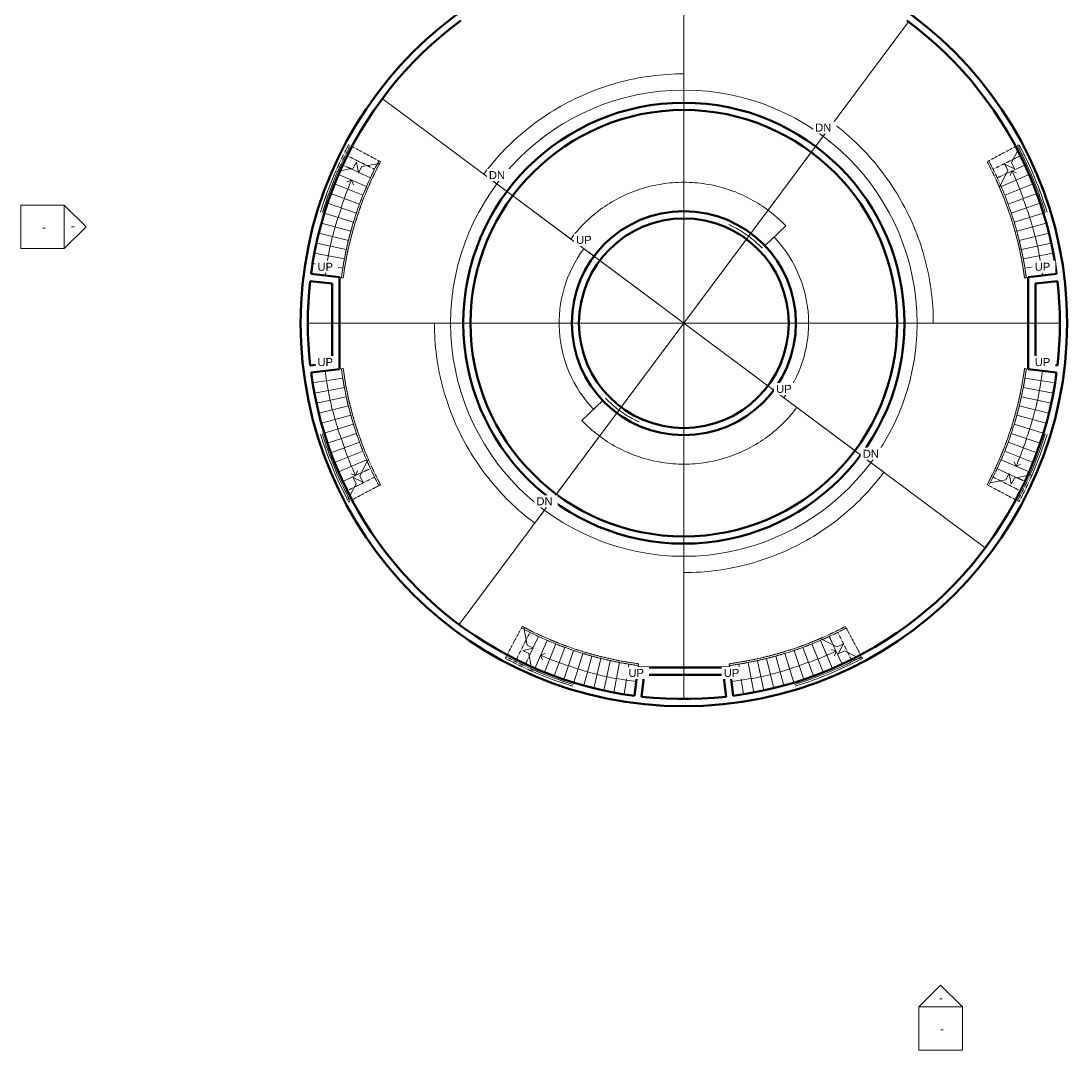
# Model space of a CAD drawing. Header units: inches. Extents: x -1067 to 992, y -835 to 901.
# Drawn here: x -1067 to 91, y -835 to 304 of the extents above; entities that cross this region are included whole.
import ezdxf

# ---------------------------------------------------------------- set-up
doc = ezdxf.new("R2010")
doc.units = ezdxf.units.IN
doc.header["$MEASUREMENT"] = 0
doc.linetypes.add('Overhead 1_16_', pattern=[0.101562, 0.0625, -0.039062])
for name, color, linetype, lineweight in [('A-ANNO-SYMB', 6, 'Continuous', 9), ('A-ANNO-TEXT', 2, 'Continuous', 9), ('A-DETL', 5, 'Continuous', 9), ('A-FLOR-HRAL', 1, 'Continuous', 9), ('A-FLOR-STRS', 2, 'Continuous', 9), ('A-SECT-MBND', 5, 'Overhead 1_16_', 9), ('A-WALL', 2, 'Continuous', 13)]:
    doc.layers.add(name, color=color, linetype=linetype, lineweight=lineweight)

# ---------------------------------------------------------------- blocks, each defined once
blk = doc.blocks.new('Railing - Railing-176535-Arena M Ring')
at = {"layer": 'A-FLOR-HRAL'}
for p, q in [((-670, 146.9), (-672.5, 146.4)), ((-670, 146.9), (-672.5, 146.4)), ((-712.3, 20.3), (-710.3, 20)), ((-710.3, 20), (-712.3, 20.3))]:
    blk.add_line(p, q, dxfattribs=at)
for points in [[(-672.5, 146.4), (-682.7, 126.8), (-699.7, 85.7), (-709.4, 42.2), (-712.3, 20.3)], [(-712.3, 20.3), (-709.4, 42.2), (-699.7, 85.7), (-682.7, 126.8), (-672.5, 146.4)], [(-710.3, 20), (-707.4, 42.1), (-697.6, 85.8), (-680.3, 127.2), (-670, 146.9)], [(-710.3, 20), (-707.4, 42.1), (-697.6, 85.8), (-680.3, 127.2), (-670, 146.9)]]:
    blk.add_open_spline(points, degree=3, dxfattribs=at)
at = {"layer": 'A-SECT-MBND'}
blk.add_line((-670.8, 149.6), (-669, 148.7), dxfattribs=at)
for radius, end in [(382.2, 152.4955), (380.2, 152.2578)]:
    blk.add_arc((-333.4, -30.1), radius, 151.9565, end, dxfattribs=at)
blk = doc.blocks.new('Railing - Railing-176539-Arena M Ring')
at = {"layer": 'A-FLOR-HRAL'}
blk.add_line((-716.3, 138.1), (-718.7, 137.7), dxfattribs=at)
blk.add_line((-716.3, 138.1), (-718.7, 137.7), dxfattribs=at)
for points in [[(-735.3, 92.9), (-730.6, 108.2), (-725.1, 123.1), (-718.7, 137.7)], [(-718.7, 137.7), (-725.1, 123.1), (-730.6, 108.2), (-735.2, 92.9)], [(-733.3, 92.4), (-728.6, 107.9), (-722.9, 123.2), (-716.3, 138.1)], [(-733.3, 92.3), (-728.6, 107.9), (-722.9, 123.2), (-716.3, 138.1)]]:
    blk.add_open_spline(points, degree=3, dxfattribs=at)
at = {"layer": 'A-SECT-MBND'}
blk.add_line((-704.3, 167.5), (-702.6, 166.5), dxfattribs=at)
for radius, end in [(420.2, 156.4692), (418.2, 156.2826)]:
    blk.add_arc((-333.4, -30.1), radius, 151.9565, end, dxfattribs=at)
blk = doc.blocks.new('Railing - Railing-176648-Arena M Ring')
at = {"layer": 'A-FLOR-HRAL'}
blk.add_line((-705.3, -225.9), (-704.1, -223.7), dxfattribs=at)
blk.add_line((-705.3, -225.9), (-704.1, -223.7), dxfattribs=at)
for points, knots in [([(-735.3, -153.1), (-732.4, -162.5), (-723.8, -187.3), (-712.9, -211.3), (-705.3, -225.9)], [6.713064, 6.713064, 6.713064, 6.713064, 9.567509, 14.351264, 14.351264, 14.351264, 14.351264]), ([(-735.2, -153.1), (-732.4, -162.5), (-723.8, -187.4), (-712.9, -211.3), (-705.3, -225.9)], [6.715021, 6.715021, 6.715021, 6.715021, 9.567509, 14.351264, 14.351264, 14.351264, 14.351264]), ([(-704.1, -223.7), (-711.7, -209.3), (-722.2, -185.9), (-730.6, -161.6), (-733.3, -152.5)], [-14.16363, -14.16363, -14.16363, -14.16363, -9.44242, -6.691471, -6.691471, -6.691471, -6.691471]), ([(-733.3, -152.5), (-730.6, -161.6), (-722.2, -185.9), (-711.7, -209.3), (-704.1, -223.7)], [6.689521, 6.689521, 6.689521, 6.689521, 9.44242, 14.16363, 14.16363, 14.16363, 14.16363])]:
    blk.add_open_spline(points, degree=3, knots=knots, dxfattribs=at)
at = {"layer": 'A-SECT-MBND'}
blk.add_line((-702.6, -226.7), (-704.3, -227.7), dxfattribs=at)
for radius, start in [(420.2, 207.7709), (418.2, 207.5769)]:
    blk.add_arc((-333.4, -30.1), radius, start, 208.0435, dxfattribs=at)
blk = doc.blocks.new('Railing - Railing-176652-Arena M Ring')
at = {"layer": 'A-FLOR-HRAL'}
for p, q in [((-710.3, -80.2), (-712.3, -80.5)), ((-712.3, -80.5), (-710.3, -80.2)), ((-683.6, -183.3), (-682.4, -181)), ((-683.6, -183.3), (-682.4, -181))]:
    blk.add_line(p, q, dxfattribs=at)
for points in [[(-712.3, -80.5), (-710, -98.2), (-702.8, -133.2), (-690.8, -167), (-683.6, -183.3)], [(-712.3, -80.5), (-710, -98.2), (-702.8, -133.2), (-690.8, -167), (-683.6, -183.3)], [(-682.4, -181), (-689.4, -165), (-701, -131.9), (-708, -97.5), (-710.3, -80.2)], [(-710.3, -80.2), (-708, -97.5), (-701, -131.9), (-689.4, -165), (-682.4, -181)]]:
    blk.add_open_spline(points, degree=3, dxfattribs=at)
at = {"layer": 'A-SECT-MBND'}
blk.add_line((-669, -208.9), (-670.8, -209.8), dxfattribs=at)
for radius, start in [(382.2, 203.6353), (380.2, 203.3873)]:
    blk.add_arc((-333.4, -30.1), radius, start, 208.0435, dxfattribs=at)
blk = doc.blocks.new('Railing - Railing-177097-Arena M Ring')
at = {"layer": 'A-FLOR-HRAL'}
blk.add_line((38.4, 165.7), (37.3, 163.5), dxfattribs=at)
blk.add_line((38.4, 165.7), (37.3, 163.5), dxfattribs=at)
for points, knots in [([(37.3, 163.5), (44.8, 149.2), (55.4, 125.7), (63.7, 101.4), (66.5, 92.4)], [-14.16363, -14.16363, -14.16363, -14.16363, -9.44242, -6.691471, -6.691471, -6.691471, -6.691471]), ([(66.5, 92.3), (63.7, 101.4), (55.4, 125.7), (44.8, 149.2), (37.3, 163.5)], [6.689521, 6.689521, 6.689521, 6.689521, 9.44242, 14.16363, 14.16363, 14.16363, 14.16363]), ([(68.4, 92.9), (65.5, 102.3), (57, 127.2), (46.1, 151.2), (38.4, 165.7)], [6.715021, 6.715021, 6.715021, 6.715021, 9.567509, 14.351264, 14.351264, 14.351264, 14.351264]), ([(68.4, 92.9), (65.5, 102.3), (57, 127.2), (46.1, 151.2), (38.4, 165.7)], [6.713064, 6.713064, 6.713064, 6.713064, 9.567509, 14.351264, 14.351264, 14.351264, 14.351264])]:
    blk.add_open_spline(points, degree=3, knots=knots, dxfattribs=at)
at = {"layer": 'A-SECT-MBND'}
blk.add_line((35.7, 166.5), (37.5, 167.5), dxfattribs=at)
for radius, start in [(418.2, 27.5769), (420.2, 27.7709)]:
    blk.add_arc((-333.4, -30.1), radius, start, 28.0435, dxfattribs=at)
blk = doc.blocks.new('Railing - Railing-177101-Arena M Ring')
at = {"layer": 'A-FLOR-HRAL'}
for p, q in [((16.8, 123.2), (15.6, 120.8)), ((16.8, 123.2), (15.6, 120.8)), ((43.5, 20), (45.5, 20.3)), ((45.5, 20.3), (43.5, 20))]:
    blk.add_line(p, q, dxfattribs=at)
for points in [[(15.6, 120.8), (22.5, 104.8), (34.2, 71.7), (41.2, 37.4), (43.5, 20)], [(43.5, 20), (41.2, 37.4), (34.2, 71.7), (22.5, 104.8), (15.6, 120.8)], [(45.5, 20.3), (43.1, 38), (35.9, 73.1), (23.9, 106.8), (16.8, 123.2)], [(45.5, 20.3), (43.1, 38), (35.9, 73.1), (23.9, 106.8), (16.8, 123.2)]]:
    blk.add_open_spline(points, degree=3, dxfattribs=at)
at = {"layer": 'A-SECT-MBND'}
blk.add_line((2.2, 148.7), (3.9, 149.6), dxfattribs=at)
for radius, start in [(380.2, 23.3873), (382.2, 23.6353)]:
    blk.add_arc((-333.4, -30.1), radius, start, 28.0435, dxfattribs=at)
blk = doc.blocks.new('Railing - Railing-177201-Arena M Ring')
at = {"layer": 'A-FLOR-HRAL'}
for p, q in [((45.5, -80.5), (43.5, -80.2)), ((43.5, -80.2), (45.5, -80.5)), ((3.1, -207.1), (5.6, -206.6)), ((3.1, -207.1), (5.6, -206.6))]:
    blk.add_line(p, q, dxfattribs=at)
for points in [[(43.5, -80.2), (40.6, -102.3), (30.8, -146), (13.5, -187.4), (3.1, -207.1)], [(43.5, -80.2), (40.6, -102.3), (30.8, -146), (13.5, -187.4), (3.1, -207.1)], [(5.6, -206.6), (15.8, -187), (32.9, -145.9), (42.6, -102.4), (45.5, -80.5)], [(45.5, -80.5), (42.6, -102.4), (32.9, -145.9), (15.8, -187), (5.6, -206.6)]]:
    blk.add_open_spline(points, degree=3, dxfattribs=at)
at = {"layer": 'A-SECT-MBND'}
blk.add_line((3.9, -209.8), (2.2, -208.9), dxfattribs=at)
for radius, end in [(380.2, 332.2578), (382.2, 332.4955)]:
    blk.add_arc((-333.4, -30.1), radius, 331.9565, end, dxfattribs=at)
blk = doc.blocks.new('Railing - Railing-177205-Arena M Ring')
at = {"layer": 'A-FLOR-HRAL'}
blk.add_line((49.5, -198.3), (51.9, -197.9), dxfattribs=at)
blk.add_line((49.5, -198.3), (51.9, -197.9), dxfattribs=at)
for points in [[(66.5, -152.5), (61.7, -168.1), (56, -183.4), (49.5, -198.3)], [(66.5, -152.5), (61.7, -168.1), (56, -183.4), (49.5, -198.3)], [(51.9, -197.9), (58.2, -183.3), (63.7, -168.3), (68.4, -153.1)], [(68.4, -153.1), (63.8, -168.3), (58.2, -183.3), (51.9, -197.9)]]:
    blk.add_open_spline(points, degree=3, dxfattribs=at)
at = {"layer": 'A-SECT-MBND'}
blk.add_line((37.5, -227.7), (35.7, -226.7), dxfattribs=at)
for radius, end in [(418.2, 336.2826), (420.2, 336.4692)]:
    blk.add_arc((-333.4, -30.1), radius, 331.9565, end, dxfattribs=at)
blk = doc.blocks.new('Railing - Railing-177312-Arena M Ring')
at = {"layer": 'A-FLOR-HRAL'}
for p, q in [((-510.4, -366.6), (-509.9, -369.1)), ((-510.4, -366.6), (-509.9, -369.1)), ((-383.8, -409), (-383.5, -407)), ((-383.5, -407), (-383.8, -409))]:
    blk.add_line(p, q, dxfattribs=at)
for points in [[(-383.5, -407), (-405.6, -404.1), (-449.4, -394.3), (-490.7, -377), (-510.4, -366.6)], [(-383.5, -407), (-405.6, -404.1), (-449.4, -394.3), (-490.7, -377), (-510.4, -366.6)], [(-509.9, -369.1), (-490.3, -379.3), (-449.2, -396.4), (-405.7, -406.1), (-383.8, -409)], [(-383.8, -409), (-405.7, -406.1), (-449.2, -396.4), (-490.3, -379.3), (-509.9, -369.1)]]:
    blk.add_open_spline(points, degree=3, dxfattribs=at)
at = {"layer": 'A-SECT-MBND'}
blk.add_line((-513.1, -367.4), (-512.2, -365.7), dxfattribs=at)
for radius, end in [(382.2, 242.4955), (380.2, 242.2578)]:
    blk.add_arc((-333.4, -30.1), radius, 241.9565, end, dxfattribs=at)
blk = doc.blocks.new('Railing - Railing-177316-Arena M Ring')
at = {"layer": 'A-FLOR-HRAL'}
blk.add_line((-501.6, -413), (-501.2, -415.4), dxfattribs=at)
blk.add_line((-501.6, -413), (-501.2, -415.4), dxfattribs=at)
for points in [[(-455.9, -430), (-471.4, -425.2), (-486.7, -419.5), (-501.6, -413)], [(-455.8, -430), (-471.4, -425.2), (-486.7, -419.6), (-501.6, -413)], [(-501.2, -415.4), (-486.6, -421.7), (-471.7, -427.3), (-456.5, -431.9)], [(-456.4, -431.9), (-471.7, -427.3), (-486.6, -421.7), (-501.2, -415.4)]]:
    blk.add_open_spline(points, degree=3, dxfattribs=at)
at = {"layer": 'A-SECT-MBND'}
blk.add_line((-531, -401), (-530.1, -399.2), dxfattribs=at)
for radius, end in [(420.2, 246.4692), (418.2, 246.2826)]:
    blk.add_arc((-333.4, -30.1), radius, 241.9565, end, dxfattribs=at)
blk = doc.blocks.new('Railing - Railing-177423-Arena M Ring')
at = {"layer": 'A-FLOR-HRAL'}
blk.add_line((-137.6, -401.9), (-139.8, -400.8), dxfattribs=at)
blk.add_line((-137.6, -401.9), (-139.8, -400.8), dxfattribs=at)
for points, knots in [([(-139.8, -400.8), (-154.2, -408.3), (-177.6, -418.9), (-201.9, -427.2), (-211, -430)], [-14.16363, -14.16363, -14.16363, -14.16363, -9.44242, -6.691471, -6.691471, -6.691471, -6.691471]), ([(-211, -430), (-201.9, -427.2), (-177.6, -418.9), (-154.2, -408.3), (-139.8, -400.8)], [6.689521, 6.689521, 6.689521, 6.689521, 9.44242, 14.16363, 14.16363, 14.16363, 14.16363]), ([(-210.4, -431.9), (-201, -429), (-176.2, -420.5), (-152.2, -409.6), (-137.6, -401.9)], [6.715021, 6.715021, 6.715021, 6.715021, 9.567509, 14.351264, 14.351264, 14.351264, 14.351264]), ([(-210.4, -431.9), (-201, -429), (-176.2, -420.5), (-152.2, -409.6), (-137.6, -401.9)], [6.713064, 6.713064, 6.713064, 6.713064, 9.567509, 14.351264, 14.351264, 14.351264, 14.351264])]:
    blk.add_open_spline(points, degree=3, knots=knots, dxfattribs=at)
at = {"layer": 'A-SECT-MBND'}
blk.add_line((-136.8, -399.2), (-135.8, -401), dxfattribs=at)
for radius, start in [(418.2, 297.5769), (420.2, 297.7709)]:
    blk.add_arc((-333.4, -30.1), radius, start, 298.0435, dxfattribs=at)
blk = doc.blocks.new('Railing - Railing-177427-Arena M Ring')
at = {"layer": 'A-FLOR-HRAL'}
for p, q in [((-180.2, -380.3), (-182.5, -379.1)), ((-180.2, -380.3), (-182.5, -379.1)), ((-283.3, -407), (-283, -409)), ((-283, -409), (-283.3, -407))]:
    blk.add_line(p, q, dxfattribs=at)
for points in [[(-182.5, -379.1), (-198.5, -386), (-231.6, -397.7), (-266, -404.7), (-283.3, -407)], [(-283.3, -407), (-266, -404.7), (-231.6, -397.7), (-198.5, -386), (-182.5, -379.1)], [(-283, -409), (-265.4, -406.6), (-230.3, -399.4), (-196.5, -387.4), (-180.2, -380.3)], [(-283, -409), (-265.4, -406.6), (-230.3, -399.4), (-196.5, -387.4), (-180.2, -380.3)]]:
    blk.add_open_spline(points, degree=3, dxfattribs=at)
at = {"layer": 'A-SECT-MBND'}
blk.add_line((-154.7, -365.7), (-153.7, -367.4), dxfattribs=at)
for radius, start in [(380.2, 293.3873), (382.2, 293.6353)]:
    blk.add_arc((-333.4, -30.1), radius, start, 298.0435, dxfattribs=at)
blk = doc.blocks.new('Elevation - Detail Number-151647-Arena M Ring')
at = {"layer": 'A-ANNO-SYMB'}
for p, q in [((-0.25, -0.25), (-0.25, 0.25)), ((-0.25, 0.25), (0.25, 0.25)), ((0.25, 0.25), (0.25, -0.25)), ((0.25, -0.25), (-0.25, -0.25))]:
    blk.add_line(p, q, dxfattribs=at)
blk = doc.blocks.new('Elevation - Detail Number-V1-Arena M Ring')
at = {"layer": 'A-ANNO-SYMB'}
for p, q in [((0, 0.25), (-0.25, 0)), ((0.25, 0), (0, 0.25)), ((-0.25, 0), (0.25, 0))]:
    blk.add_line(p, q, dxfattribs=at)
blk = doc.blocks.new('Elevation - Detail Number-151370-Arena M Ring')
at = {"layer": 'A-ANNO-SYMB'}
for p, q in [((0, 0.25), (-0.25, 0)), ((0.25, 0), (0, 0.25)), ((-0.25, 0), (0.25, 0))]:
    blk.add_line(p, q, dxfattribs=at)

msp = doc.modelspace()

# ---------------------------------------------------------------- linework, layer by layer
at = {"layer": 'A-ANNO-TEXT'}
for p, q in [((-706.1, 126.3), (-701, 128.4)), ((-698.9, 123.2), (-701, 128.4)), ((27.7, 133.2), (29.6, 138.4)), ((34.8, 136.5), (29.6, 138.4)), ((32.1, -183.4), (34.1, -188.5)), ((-701.6, -196.7), (-696.5, -198.6)), ((-694.6, -193.4), (-696.5, -198.6)), ((39.2, -186.5), (34.1, -188.5)), ((-170.1, -391.2), (-164.9, -393.1)), ((-166.8, -398.3), (-164.9, -393.1)), ((-486.7, -395.6), (-491.9, -397.6)), ((-489.8, -402.7), (-491.9, -397.6))]:
    msp.add_line(p, q, dxfattribs=at)
for points in [[(-709.1, 107.9), (-706.6, 114.8), (-703.9, 121.6), (-701, 128.4)], [(38.3, 118.2), (35.6, 125), (32.7, 131.7), (29.6, 138.4)], [(42.3, 107.9), (41, 111.4), (39.6, 114.8), (38.2, 118.1)], [(-712.8, 97.5), (-711.6, 101), (-710.3, 104.5), (-709, 107.9)], [(55.1, 65.9), (54.3, 69.4), (53.4, 73), (52.4, 76.5)], [(-728.6, 33.5), (-726.8, 44.4), (-724.9, 55.3), (-722.2, 65.9)], [(61.7, 33.5), (60, 44.4), (58.1, 55.3), (55.4, 66)], [(-730.2, 22.7), (-729.7, 26.3), (-729.2, 29.9), (-728.6, 33.5)], [(63.3, 22.7), (62.8, 26.3), (62.3, 29.9), (61.7, 33.5)], [(-730.2, -82.8), (-729.7, -86.5), (-729.2, -90.1), (-728.6, -93.7)], [(63.3, -82.8), (62.8, -86.5), (62.3, -90.1), (61.7, -93.7)], [(-728.6, -93.7), (-726.8, -104.6), (-724.9, -115.5), (-722.3, -126.1)], [(61.7, -93.7), (60, -104.6), (58.1, -115.5), (55.4, -126.1)], [(-722, -126), (-721.1, -129.6), (-720.2, -133.2), (-719.2, -136.7)], [(45.9, -157.7), (44.8, -161.2), (43.5, -164.6), (42.1, -168)], [(-709.1, -168.1), (-707.9, -171.5), (-706.5, -174.9), (-705.1, -178.3)], [(42.3, -168.1), (39.7, -175), (37, -181.8), (34.1, -188.5)], [(-705.2, -178.4), (-702.5, -185.2), (-699.6, -191.9), (-696.5, -198.6)], [(-185.1, -401.8), (-178.3, -399.1), (-171.6, -396.2), (-164.9, -393.1)], [(-471.4, -405.8), (-478.3, -403.3), (-485.1, -400.5), (-491.9, -397.6)], [(-195.4, -405.8), (-192, -404.5), (-188.6, -403.1), (-185.2, -401.7)], [(-461.1, -409.4), (-464.5, -408.3), (-468, -407), (-471.4, -405.7)], [(-237.5, -418.7), (-233.9, -417.8), (-230.3, -416.9), (-226.8, -415.9)], [(-397, -425.2), (-407.9, -423.5), (-418.8, -421.6), (-429.4, -418.9)], [(-386.2, -426.8), (-389.8, -426.4), (-393.4, -425.8), (-397, -425.2)], [(-280.7, -426.8), (-277, -426.4), (-273.4, -425.8), (-269.8, -425.2)], [(-269.8, -425.2), (-258.9, -423.5), (-248, -421.6), (-237.4, -419)]]:
    msp.add_open_spline(points, degree=3, dxfattribs=at)
for points, knots in [([(52.4, 76.5), (51.9, 78.3), (48.9, 88.9), (45.1, 99.2), (41.7, 107.7)], [5.397417, 5.397417, 5.397417, 5.397417, 5.936968, 8.634855, 8.634855, 8.634855, 8.634855]), ([(-722, 65.9), (-721.1, 69.4), (-718.4, 80.1), (-714.8, 90.5), (-712.3, 97.4)], [4.318587, 4.318587, 4.318587, 4.318587, 5.397886, 7.556515, 7.556515, 7.556515, 7.556515]), ([(55.1, -126), (54.3, -129.6), (51.6, -140.3), (48, -150.7), (45.5, -157.5)], [4.318587, 4.318587, 4.318587, 4.318587, 5.397886, 7.556515, 7.556515, 7.556515, 7.556515]), ([(-719.2, -136.7), (-718.7, -138.4), (-715.8, -149), (-711.9, -159.3), (-708.6, -167.9)], [5.397417, 5.397417, 5.397417, 5.397417, 5.936968, 8.634855, 8.634855, 8.634855, 8.634855]), ([(-429.4, -418.7), (-432.9, -417.8), (-443.6, -415.1), (-454, -411.5), (-460.9, -409)], [4.318587, 4.318587, 4.318587, 4.318587, 5.397886, 7.556515, 7.556515, 7.556515, 7.556515]), ([(-226.8, -415.9), (-225.1, -415.4), (-214.5, -412.4), (-204.2, -408.6), (-195.6, -405.2)], [5.397417, 5.397417, 5.397417, 5.397417, 5.936968, 8.634855, 8.634855, 8.634855, 8.634855])]:
    msp.add_open_spline(points, degree=3, knots=knots, dxfattribs=at)
at = {"layer": 'A-DETL'}
for p, q in [((-333.4, -30.1), (-333.4, 389.9)), ((-333.4, -30.1), (-84.8, 303.4)), ((-333.4, 213.9), (-333.4, 227.9)), ((-333.4, -30.1), (-667, 218.5)), ((-333.4, 125.9), (-333.4, 205.9)), ((-168.5, 191.2), (-187.6, 165.5)), ((-192.4, 159.1), (-240.2, 95)), ((-554.7, 134.9), (-529, 115.7)), ((-522.6, 111), (-458.5, 63.1)), ((-333.4, -30.1), (-333.4, 85.9)), ((-264.1, 62.9), (-333.4, -30.1)), ((-426.4, 39.2), (-333.4, -30.1)), ((-333.4, -30.1), (-749.4, -30.1)), ((-577.4, -30.1), (-591.4, -30.1)), ((-333.4, -30.1), (-582, -363.6)), ((-457.4, -30.1), (-569.4, -30.1)), ((-333.4, -30.1), (-449.4, -30.1)), ((-402.7, -123.1), (-333.4, -30.1)), ((-333.4, -30.1), (82.6, -30.1)), ((-333.4, -30.1), (0.1, -278.7)), ((-333.4, -30.1), (-333.4, -446.1)), ((-333.4, -30.1), (-217.4, -30.1)), ((-333.4, -30.1), (-333.4, -146.1)), ((-240.5, -99.4), (-333.4, -30.1)), ((-209.4, -30.1), (-97.4, -30.1)), ((-89.4, -30.1), (-75.4, -30.1)), ((-144.2, -171.1), (-208.3, -123.3)), ((-474.4, -219.3), (-426.7, -155.2)), ((-112.1, -195), (-137.8, -175.9)), ((-333.4, -186), (-333.4, -266)), ((-498.4, -251.4), (-479.2, -225.7)), ((-333.4, -274.1), (-333.4, -288.1))]:
    msp.add_line(p, q, dxfattribs=at)
msp.add_circle((-333.4, -30.1), 258, dxfattribs=at)
for radius, start, end in [(244, 101.0127, 102.0872), (244, 98.1333, 99.1432), (244, 95.2755, 95.9541), (244, 91.7185, 92.4266), (244, 88.5524, 89.5682), (244, 85.6127, 86.6873), (244, 82.7304, 83.7516), (244, 79.8713, 80.6065), (244, 110.6798, 111.2903), (244, 107.0708, 107.8308), (244, 103.9446, 104.971), (244, 76.3761, 77.0223), (244, 73.1615, 74.1652), (244, 70.213, 71.2871), (244, 116.4131, 117.4867), (244, 113.5363, 114.5334), (244, 67.3277, 68.3588), (244, 64.4672, 65.2499), (244, 122.4311, 123.2348), (244, 119.338, 120.3736), (244, 61.047, 61.618), (244, 57.7721, 58.7621), (244, 126.0842, 126.6113), (244, 54.8138, 55.8865), (244, 51.9251, 52.965), (244, 131.8139, 132.8857), (244, 128.9395, 129.922), (244, 49.0632, 49.8863), (244, 134.7323, 135.7761), (244, 45.7356, 46.2136), (244, 137.7977, 138.6388), (244, 42.3844, 43.3589), (244, 39.415, 40.4856), (244, 141.4886, 141.9114), (244, 36.5228, 37.5702), (244, 144.3428, 145.3087), (244, 33.6592, 34.5171), (244, 147.2149, 148.2842), (244, 30.4488, 30.8091), (244, 150.1275, 151.1783), (244, 26.9986, 27.9555), (244, 153.1693, 154.0427), (244, 24.0167, 25.0844), (244, 156.8931, 157.1823), (138, 360, 43.6533), (244, 21.1206, 22.1745), (244, 159.7463, 160.6934), (138, 143.2985, 223.6533), (244, 18.2554, 19.1433), (244, 162.6162, 163.6822), (244, 15.1974, 15.4046), (244, 165.5236, 166.5804), (244, 168.5451, 169.4465), (244, 11.6152, 12.552), (244, 172.3077, 172.4097), (244, 8.619, 9.683), (244, 175.1498, 176.0756), (244, 5.7187, 6.7781), (244, 178.0178, 179.0797), (244, 2.8517, 3.7656), (244, 180.9203, 181.9822), (138, 323.2985, 360), (244, 356.2344, 357.1483), (244, 183.9244, 184.8502), (244, 353.2219, 354.2813), (244, 187.5903, 187.6923), (244, 350.317, 351.381), (244, 190.5535, 191.4549), (244, 347.448, 348.3848), (244, 193.4196, 194.4764), (244, 196.3178, 197.3838), (244, 344.5954, 344.8026), (244, 199.3066, 200.2537), (244, 340.8567, 341.7446), (244, 202.8177, 203.1069), (244, 337.8255, 338.8794), (244, 205.9573, 206.8307), (244, 334.9156, 335.9833), (244, 208.8217, 209.8725), (244, 332.0445, 333.0014), (244, 211.7158, 212.7851), (244, 329.1909, 329.5512), (244, 214.6913, 215.6572), (244, 325.4829, 326.3408), (244, 218.0886, 218.5114), (244, 319.5144, 320.585), (244, 322.4298, 323.4772), (244, 221.3612, 222.2023), (244, 316.6411, 317.6156), (244, 224.2239, 225.2677), (244, 313.7864, 314.2644), (244, 227.1143, 228.1861), (244, 230.078, 231.0605), (244, 310.1137, 310.9368), (244, 233.3887, 233.9158), (244, 304.1135, 305.1862), (244, 307.035, 308.0749), (244, 236.7652, 237.5689), (244, 239.6264, 240.662), (244, 301.2379, 302.2279), (244, 242.5133, 243.5869), (244, 245.4666, 246.4637), (244, 294.7501, 295.5328), (244, 298.382, 298.953), (244, 248.7097, 249.3202), (244, 252.1692, 252.9292), (244, 255.029, 256.0554), (244, 285.8348, 286.8385), (244, 288.7129, 289.787), (244, 291.6412, 292.6723), (244, 257.9128, 258.9873), (244, 260.8568, 261.8667), (244, 264.0459, 264.7245), (244, 267.5734, 268.2815), (244, 270.4318, 271.4476), (244, 273.3127, 274.3873), (244, 276.2484, 277.2696), (244, 279.3935, 280.1287), (244, 282.9777, 283.6239)]:
    msp.add_arc((-333.4, -30.1), radius, start, end, dxfattribs=at)
at = {"layer": 'A-FLOR-STRS'}
for p, q in [((-333.4, 245.9), (-333.4, 213.9)), ((-168.5, 191.2), (-187.6, 165.5)), ((29.2, 147.6), (36, 161)), ((-713.6, 138.7), (-699.1, 141.4)), ((-693.4, 137), (-701.8, 140.9)), ((-699.1, 141.4), (-695.5, 148.2)), ((-695.5, 148.2), (-693.3, 136.4)), ((-693.3, 136.4), (-689.7, 143.2)), ((-689.7, 143.2), (-672.5, 146.4)), ((16.8, 123.2), (24.9, 139.1)), ((24.9, 139.1), (21.7, 146.1)), ((21.7, 146.1), (32.4, 140.6)), ((43.9, 145), (22.9, 135.3)), ((32.4, 140.6), (29.2, 147.6)), ((-684.4, 121.2), (-715.4, 134.6)), ((-680.1, 130.8), (-693.1, 136.8)), ((-554.7, 134.9), (-529, 115.7)), ((48.6, 134.6), (17.6, 121.2)), ((-688.5, 111.5), (-719.8, 124)), ((52.9, 124), (21.6, 111.5)), ((-692.2, 101.7), (-723.9, 113.3)), ((57, 113.3), (25.4, 101.7)), ((-695.7, 91.8), (-727.7, 102.6)), ((60.8, 102.6), (28.9, 91.8)), ((-698.9, 81.8), (-731.2, 91.7)), ((64.3, 91.7), (32.1, 81.8)), ((-704.5, 61.6), (-737.2, 69.6)), ((-701.9, 71.7), (-734.4, 80.7)), ((-243.7, 55.5), (-220.6, 77.6)), ((67.5, 80.7), (35, 71.7)), ((70.4, 69.6), (37.7, 61.6)), ((-706.9, 51.3), (-739.8, 58.5)), ((-432.8, 44), (-458.5, 63.1)), ((73, 58.5), (40, 51.3)), ((-709, 41), (-742.1, 47.3)), ((75.3, 47.3), (42.1, 41)), ((-710.8, 30.7), (-744.1, 36)), ((77.3, 36), (44, 30.7)), ((-730.2, 22.7), (-745.8, 24.7)), ((78.9, 24.7), (63.3, 22.7)), ((-712.3, 20.3), (-714.5, 20.6)), ((47.7, 20.6), (45.5, 20.3)), ((-609.4, -30.1), (-577.4, -30.1)), ((-57.4, -30.1), (-89.4, -30.1)), ((-714.5, -80.8), (-712.3, -80.5)), ((45.5, -80.5), (47.7, -80.8)), ((-745.8, -84.9), (-730.2, -82.8)), ((-744.1, -96.2), (-710.8, -90.9)), ((44, -90.9), (77.3, -96.2)), ((63.3, -82.8), (78.9, -84.9)), ((-742.1, -107.5), (-709, -101.2)), ((42.1, -101.2), (75.3, -107.5)), ((-739.8, -118.7), (-706.9, -111.5)), ((-423.1, -115.7), (-446.3, -137.8)), ((-234, -104.2), (-208.3, -123.3)), ((40, -111.5), (73, -118.7)), ((-737.2, -129.8), (-704.5, -121.7)), ((37.7, -121.7), (70.4, -129.8)), ((-734.4, -140.9), (-701.9, -131.9)), ((35, -131.9), (67.5, -140.9)), ((-731.2, -151.9), (-698.9, -142)), ((32.1, -142), (64.3, -151.9)), ((-727.7, -162.7), (-695.7, -152)), ((-723.9, -173.5), (-692.2, -161.9)), ((25.4, -161.9), (57, -173.5)), ((28.9, -152), (60.8, -162.7)), ((-719.8, -184.2), (-688.5, -171.7)), ((21.6, -171.7), (52.9, -184.2)), ((-715.4, -194.7), (-684.4, -181.4)), ((-683.6, -183.3), (-691.7, -199.2)), ((-112.1, -195), (-137.8, -175.9)), ((17.6, -181.4), (48.6, -194.7)), ((-710.7, -205.2), (-689.8, -195.5)), ((13.3, -191), (26.2, -197)), ((26.4, -196.6), (22.8, -203.4)), ((28.7, -208.4), (26.4, -196.6)), ((-696, -207.8), (-702.9, -221.2)), ((-688.5, -206.2), (-699.2, -200.8)), ((-699.2, -200.8), (-696, -207.8)), ((-691.7, -199.2), (-688.5, -206.2)), ((22.8, -203.4), (5.6, -206.6)), ((26.5, -197.1), (35, -201.1)), ((32.3, -201.6), (28.7, -208.4)), ((46.8, -198.8), (32.3, -201.6)), ((-498.4, -251.4), (-479.2, -225.7)), ((-333.4, -306.1), (-333.4, -274.1)), ((-506.7, -386.3), (-509.9, -369.1)), ((-494.3, -376.8), (-500.3, -389.7)), ((-484.7, -381.1), (-498.1, -412.1)), ((-168.8, -412.1), (-182.1, -381.1)), ((-180.2, -380.3), (-164.3, -388.4)), ((-511.7, -392.2), (-499.9, -389.9)), ((-504.9, -395.8), (-511.7, -392.2)), ((-499.9, -389.9), (-506.7, -386.3)), ((-500.5, -390.1), (-504.4, -398.5)), ((-475, -385.1), (-487.5, -416.4)), ((-465.2, -388.9), (-476.8, -420.5)), ((-455.3, -392.4), (-466.1, -424.3)), ((-200.8, -424.3), (-211.5, -392.4)), ((-190, -420.5), (-201.6, -388.9)), ((-179.3, -416.4), (-191.8, -385.1)), ((-158.3, -407.4), (-168.1, -386.4)), ((-164.3, -388.4), (-157.3, -385.2)), ((-157.3, -385.2), (-162.7, -395.9)), ((-162.7, -395.9), (-155.7, -392.7)), ((-155.7, -392.7), (-142.3, -399.5)), ((-502.2, -410.3), (-504.9, -395.8)), ((-445.3, -395.6), (-455.2, -427.9)), ((-435.2, -398.5), (-444.2, -431)), ((-425.1, -401.2), (-433.1, -433.9)), ((-414.8, -403.6), (-422, -436.5)), ((-244.8, -436.5), (-252, -403.6)), ((-233.7, -433.9), (-241.8, -401.2)), ((-222.6, -431), (-231.6, -398.5)), ((-211.7, -427.8), (-221.5, -395.6)), ((-404.5, -405.7), (-410.8, -438.8)), ((-394.2, -407.5), (-399.6, -440.8)), ((-383.8, -409), (-384.1, -411.2)), ((-282.8, -411.2), (-283, -409)), ((-267.3, -440.8), (-272.7, -407.5)), ((-256, -438.8), (-262.3, -405.7)), ((-386.2, -426.8), (-388.2, -442.5)), ((-278.6, -442.5), (-280.7, -426.8))]:
    msp.add_line(p, q, dxfattribs=at)
for points in [[(-333.4, 245.9), (-345.6, 245.9), (-370.1, 244.3), (-406.1, 237), (-440.9, 225), (-473.7, 208.5), (-504.1, 187.8), (-531.5, 163.3), (-547.4, 144.7), (-554.7, 134.9)], [(-57.4, -30.1), (-57.4, -17.9), (-59, 6.6), (-66.3, 42.6), (-78.3, 77.4), (-94.8, 110.2), (-115.5, 140.6), (-140, 168), (-158.7, 183.9), (-168.5, 191.2)], [(44, 150.2), (41.8, 154.7), (39.6, 159.1), (37.3, 163.5)], [(-680.6, 129.8), (-680, 131.1), (-679.4, 132.5), (-678.7, 133.8)], [(-686.6, 116), (-685.9, 117.7), (-685.2, 119.3), (-684.5, 120.9)], [(-458.5, 63.1), (-453.6, 69.7), (-442.7, 82.1), (-423.7, 98), (-402.4, 110.6), (-379.4, 119.7), (-355.2, 125), (-330.5, 126.5), (-305.9, 124.1), (-282, 117.9), (-259.3, 107.9), (-238.5, 94.5), (-226.2, 83.5), (-220.6, 77.6)], [(-691.9, 102.5), (-691.3, 104.3), (-690.6, 106.1), (-689.8, 107.9)], [(24, 105.5), (23.4, 106.9), (22.8, 108.4), (22.3, 109.8)], [(-696.6, 89), (-696, 90.9), (-695.4, 92.8), (-694.7, 94.6)], [(29.1, 91.1), (28.5, 92.8), (27.9, 94.5), (27.3, 96.3)], [(-700.8, 75.5), (-700.3, 77.4), (-699.7, 79.3), (-699.1, 81.2)], [(33.5, 76.9), (33, 78.8), (32.4, 80.7), (31.8, 82.5)], [(-704.4, 61.8), (-704, 63.7), (-703.5, 65.6), (-703, 67.4)], [(37.3, 62.9), (36.9, 64.8), (36.4, 66.6), (35.9, 68.5)], [(-707.6, 48.1), (-707.2, 49.8), (-706.9, 51.6), (-706.5, 53.3)], [(40.6, 48.8), (40.2, 50.6), (39.8, 52.4), (39.5, 54.2)], [(-710.2, 34.2), (-710, 35.7), (-709.7, 37.2), (-709.5, 38.6)], [(43.3, 34.6), (43.1, 36.1), (42.8, 37.6), (42.5, 39.1)], [(-609.4, -30.1), (-609.4, -42.3), (-607.8, -66.8), (-600.5, -102.8), (-588.5, -137.5), (-572, -170.4), (-551.3, -200.8), (-526.8, -228.1), (-508.2, -244.1), (-498.4, -251.4)], [(-710.2, -94.7), (-709.9, -96.3), (-709.6, -97.8), (-709.4, -99.3)], [(43.4, -94.4), (43.1, -95.9), (42.9, -97.3), (42.6, -98.8)], [(-707.4, -108.9), (-707.1, -110.7), (-706.7, -112.5), (-706.3, -114.3)], [(40.7, -108.3), (40.4, -110), (40, -111.7), (39.6, -113.5)], [(-704.2, -123), (-703.7, -124.9), (-703.2, -126.8), (-702.7, -128.7)], [(-208.3, -123.3), (-213.3, -129.9), (-224.1, -142.3), (-243.2, -158.1), (-264.4, -170.7), (-287.5, -179.8), (-311.6, -185.2), (-336.3, -186.7), (-360.9, -184.3), (-384.9, -178), (-407.5, -168.1), (-428.3, -154.7), (-440.6, -143.7), (-446.3, -137.8)], [(37.6, -122), (37.1, -123.9), (36.7, -125.7), (36.2, -127.6)], [(-700.4, -137.1), (-699.8, -139), (-699.2, -140.8), (-698.6, -142.7)], [(34, -135.6), (33.4, -137.5), (32.9, -139.4), (32.3, -141.3)], [(29.8, -149.2), (29.2, -151.1), (28.5, -152.9), (27.8, -154.8)], [(-696, -151.2), (-695.4, -153), (-694.8, -154.7), (-694.1, -156.4)], [(-690.8, -165.7), (-690.3, -167.1), (-689.7, -168.6), (-689.1, -170)], [(22.2, -170.3), (22.2, -170.3), (22.2, -170.3), (22.2, -170.3)], [(25.1, -162.7), (24.4, -164.5), (23.7, -166.3), (23, -168)], [(19.8, -176.2), (19.1, -177.9), (18.4, -179.5), (17.7, -181.1)], [(-333.4, -306.1), (-321.2, -306.1), (-296.7, -304.5), (-260.7, -297.2), (-226, -285.2), (-193.1, -268.7), (-162.7, -248), (-135.4, -223.5), (-119.4, -204.8), (-112.1, -195)], [(13.8, -189.9), (13.2, -191.3), (12.5, -192.6), (11.9, -194)], [(-710.8, -210.3), (-708.7, -214.8), (-706.4, -219.3), (-704.1, -223.7)], [(-493.3, -377.3), (-494.6, -376.7), (-496, -376), (-497.3, -375.4)], [(-479.5, -383.3), (-481.2, -382.6), (-482.8, -381.9), (-484.5, -381.2)], [(-466, -388.6), (-467.8, -387.9), (-469.6, -387.2), (-471.4, -386.5)], [(-452.5, -393.3), (-454.4, -392.7), (-456.3, -392), (-458.1, -391.3)], [(-212.3, -392.6), (-210.5, -392), (-208.8, -391.4), (-207.1, -390.8)], [(-197.8, -387.5), (-196.4, -386.9), (-195, -386.4), (-193.5, -385.8)], [(-439, -397.5), (-440.9, -396.9), (-442.8, -396.4), (-444.7, -395.8)], [(-425.3, -401.1), (-427.2, -400.6), (-429.1, -400.2), (-430.9, -399.7)], [(-411.6, -404.2), (-413.3, -403.9), (-415.1, -403.5), (-416.8, -403.1)], [(-254.6, -404.1), (-252.8, -403.7), (-251, -403.3), (-249.2, -403)], [(-240.5, -400.8), (-238.6, -400.4), (-236.7, -399.9), (-234.8, -399.4)], [(-226.4, -397), (-224.5, -396.5), (-222.7, -395.9), (-220.8, -395.3)], [(-153.2, -407.5), (-148.7, -405.3), (-144.2, -403.1), (-139.8, -400.8)], [(-397.7, -406.9), (-399.2, -406.6), (-400.7, -406.4), (-402.1, -406.1)], [(-268.8, -406.8), (-267.3, -406.6), (-265.7, -406.3), (-264.2, -406)]]:
    msp.add_open_spline(points, degree=3, dxfattribs=at)
for points in [[(-283.8, 79.2), (-282.5, 78.6), (-275, 75), (-261.9, 67), (-251.4, 57.8), (-246.6, 52.8)], [(-383, -139.3), (-384.3, -138.8), (-391.8, -135.2), (-405, -127.2), (-415.4, -117.9), (-420.2, -112.9)]]:
    msp.add_open_spline(points, degree=3, knots=[14.098271, 14.098271, 14.098271, 14.098271, 14.459785, 16.267258, 18.074731, 18.074731, 18.074731, 18.074731], dxfattribs=at)
at = {"layer": 'A-SECT-MBND'}
for p, q in [((-670.8, 149.6), (-700.5, 165.5)), ((33.7, 165.5), (3.9, 149.6)), ((-675.6, 140.3), (-705.8, 155.3)), ((38.9, 155.3), (8.8, 140.3)), ((-701.8, 140.9), (-710.8, 145)), ((-669, 148.7), (-670.8, 149.6)), ((2.2, 148.7), (3.9, 149.6)), ((-693.1, 136.8), (-693.4, 137)), ((22.9, 135.3), (13.3, 130.8)), ((-712.3, 20.3), (-710.3, 20)), ((45.5, 20.3), (43.5, 20)), ((-712.3, -80.5), (-710.3, -80.2)), ((45.5, -80.5), (43.5, -80.2)), ((-689.8, -195.5), (-680.1, -191)), ((-705.8, -215.5), (-675.6, -200.5)), ((8.8, -200.5), (38.9, -215.5)), ((26.2, -197), (26.5, -197.1)), ((35, -201.1), (43.9, -205.2)), ((-700.6, -225.7), (-670.8, -209.8)), ((-669, -208.9), (-670.8, -209.8)), ((2.2, -208.9), (3.9, -209.8)), ((3.9, -209.8), (33.7, -225.6)), ((-513.1, -367.4), (-529, -397.2)), ((-512.2, -365.7), (-513.1, -367.4)), ((-154.7, -365.7), (-153.7, -367.4)), ((-137.9, -397.2), (-153.7, -367.4)), ((-503.8, -372.3), (-518.8, -402.5)), ((-168.1, -386.4), (-172.5, -376.8)), ((-148, -402.5), (-163.1, -372.3)), ((-500.3, -389.7), (-500.5, -390.1)), ((-504.4, -398.5), (-508.5, -407.4)), ((-383.8, -409), (-383.5, -407)), ((-283, -409), (-283.3, -407))]:
    msp.add_line(p, q, dxfattribs=at)
for radius, start, end in [(382.2, 153.6651, 154.3501), (380.2, 151.9565, 153.9648), (382.2, 151.9565, 152.4955), (382.2, 151.9565, 152.4892), (380.2, 21.3095, 28.0435), (382.2, 23.6332, 28.0435), (382.2, 23.6353, 28.0435), (380.2, 154.2531, 156.3996), (380.2, 157.0995, 158.556), (382.2, 156.4891, 156.7151), (382.2, 23.013, 23.5602), (382.2, 158.6335, 159.3752), (380.2, 19.1701, 20.709), (382.2, 20.6106, 21.4099), (382.2, 160.7853, 161.625), (380.2, 159.3994, 160.7202), (382.2, 18.3846, 19.2551), (382.2, 162.9425, 172.4274), (380.2, 161.6043, 162.8894), (380.2, 17.0219, 18.3697), (382.2, 7.5726, 17.0909), (380.2, 163.1142, 172.4274), (380.2, 7.5726, 16.8828), (382.2, 187.5726, 197.0909), (380.2, 187.5726, 196.8828), (380.2, 343.1142, 352.4274), (382.2, 342.9425, 352.4274), (380.2, 197.0219, 198.3697), (380.2, 341.6043, 342.8894), (382.2, 198.3846, 199.2551), (380.2, 199.1701, 200.709), (380.2, 339.3994, 340.7202), (382.2, 340.7853, 341.625), (382.2, 200.6106, 201.4099), (380.2, 201.3095, 208.0435), (380.2, 337.0995, 338.556), (382.2, 338.6335, 339.3752), (382.2, 203.013, 203.5602), (382.2, 203.6332, 208.0435), (382.2, 203.6353, 208.0435), (380.2, 334.2531, 336.3996), (382.2, 336.4891, 336.7151), (382.2, 333.6651, 334.3501), (380.2, 331.9565, 333.9648), (382.2, 331.9565, 332.4892), (382.2, 331.9565, 332.4955), (382.2, 241.9565, 242.4892), (382.2, 241.9565, 242.4955), (380.2, 241.9565, 243.9648), (380.2, 291.3095, 298.0435), (382.2, 293.6332, 298.0435), (382.2, 293.6353, 298.0435), (382.2, 243.6651, 244.3501), (380.2, 244.2531, 246.3996), (382.2, 246.4891, 246.7151), (380.2, 247.0995, 248.556), (382.2, 293.013, 293.5602), (382.2, 248.6335, 249.3752), (380.2, 249.3994, 250.7202), (382.2, 250.7853, 251.625), (380.2, 251.6043, 252.8894), (380.2, 287.0219, 288.3697), (382.2, 288.3846, 289.2551), (380.2, 289.1701, 290.709), (382.2, 290.6106, 291.4099), (382.2, 252.9425, 262.4274), (380.2, 253.1142, 262.4274), (380.2, 277.5726, 286.8828), (382.2, 277.5726, 287.0909)]:
    msp.add_arc((-333.4, -30.1), radius, start, end, dxfattribs=at)
at = {"layer": 'A-WALL', "lineweight": 50}
for p, q in [((-714.5, 20.7), (-745.8, 24.6)), ((79, 24.6), (47.7, 20.7)), ((-746.8, 16.6), (-722.5, 13.7)), ((-722.5, 13.7), (-722.5, -73.8)), ((-714.5, -80.9), (-714.5, 20.7)), ((47.7, 20.7), (47.7, -80.9)), ((55.7, 13.7), (79.9, 16.6)), ((55.7, -73.8), (55.7, 13.7)), ((-722.5, -73.8), (-746.8, -76.8)), ((-745.8, -84.8), (-714.5, -80.9)), ((47.7, -80.9), (79, -84.8)), ((79.9, -76.8), (55.7, -73.8)), ((-384.2, -411.2), (-388.1, -442.5)), ((-282.6, -411.2), (-384.2, -411.2)), ((-278.8, -442.5), (-282.6, -411.2)), ((-380.1, -443.5), (-377.2, -419.2)), ((-377.2, -419.2), (-289.7, -419.2)), ((-289.7, -419.2), (-286.7, -443.5))]:
    msp.add_line(p, q, dxfattribs=at)
for points in [[(-745.8, 24.6), (-743.8, 38.4), (-741.2, 52.1), (-738.2, 65.7), (-734.8, 79.2), (-730.9, 92.6), (-726.6, 105.9), (-721.8, 119), (-716.6, 131.9), (-711, 144.6), (-704.9, 157.2), (-698.4, 169.5), (-691.5, 181.7), (-684.2, 193.5), (-676.5, 205.2), (-668.4, 216.5), (-660, 227.6), (-651.2, 238.4), (-642, 248.9), (-632.5, 259.1), (-622.6, 269), (-612.4, 278.5), (-601.9, 287.7), (-591.1, 296.5), (-580, 304.9)], [(-86.8, 304.9), (-75.7, 296.5), (-64.9, 287.7), (-54.4, 278.5), (-44.2, 269), (-34.4, 259.1), (-24.9, 248.9), (-15.7, 238.4), (-6.9, 227.6), (1.6, 216.5), (9.7, 205.2), (17.4, 193.5), (24.7, 181.7), (31.6, 169.5), (38, 157.2), (44.1, 144.6), (49.7, 131.9), (55, 119), (59.7, 105.9), (64.1, 92.6), (68, 79.2), (71.4, 65.7), (74.4, 52.1), (76.9, 38.4), (79, 24.6)], [(-749.4, -30.1), (-749.3, -18.4), (-748.8, -6.7), (-747.9, 5), (-746.8, 16.6)], [(79.9, 16.6), (81.1, 5), (81.9, -6.7), (82.4, -18.4), (82.6, -30.1)], [(-746.8, -76.8), (-747.9, -65.2), (-748.8, -53.5), (-749.3, -41.8), (-749.4, -30.1)], [(82.6, -30.1), (82.4, -41.8), (81.9, -53.5), (81.1, -65.2), (79.9, -76.8)], [(-388.1, -442.5), (-401.5, -440.5), (-414.9, -438), (-428.2, -435.1), (-441.4, -431.8), (-454.4, -428.1), (-467.4, -423.9), (-480.2, -419.3), (-492.8, -414.3), (-505.3, -408.9), (-517.6, -403.1), (-529.7, -396.9), (-541.5, -390.3), (-553.2, -383.3), (-564.6, -375.9), (-575.8, -368.2), (-586.7, -360.1), (-597.4, -351.6), (-607.7, -342.8), (-617.8, -333.7), (-627.6, -324.2), (-637, -314.5), (-646.2, -304.4), (-655, -294), (-663.4, -283.4), (-671.5, -272.5), (-679.3, -261.3), (-686.6, -249.9), (-693.6, -238.2), (-700.2, -226.3), (-706.4, -214.2), (-712.3, -202), (-717.7, -189.5), (-722.7, -176.8), (-727.3, -164), (-731.4, -151.1), (-735.2, -138), (-738.5, -124.9), (-741.4, -111.6), (-743.8, -98.2), (-745.8, -84.8)], [(79, -84.8), (76.9, -98.5), (74.4, -112.3), (71.4, -125.9), (68, -139.4), (64.1, -152.8), (59.7, -166), (55, -179.1), (49.7, -192.1), (44.1, -204.8), (38, -217.4), (31.6, -229.7), (24.7, -241.8), (17.4, -253.7), (9.7, -265.3), (1.6, -276.7), (-6.9, -287.8), (-15.7, -298.6), (-24.9, -309.1), (-34.4, -319.3), (-44.2, -329.1), (-54.4, -338.7), (-64.9, -347.8), (-75.7, -356.6), (-86.8, -365.1), (-98.2, -373.2), (-109.8, -380.9), (-121.7, -388.2), (-133.8, -395.1), (-146.1, -401.5), (-158.7, -407.6), (-171.4, -413.3), (-184.4, -418.5), (-197.5, -423.2), (-210.7, -427.6), (-224.1, -431.5), (-237.6, -434.9), (-251.3, -437.9), (-265, -440.4), (-278.8, -442.5)], [(-286.7, -443.5), (-300, -444.7), (-313.4, -445.6), (-326.7, -446), (-340.1, -446), (-353.5, -445.6), (-366.8, -444.7), (-380.1, -443.5)]]:
    msp.add_lwpolyline(points, dxfattribs=at)
for radius, start, end in [(424, 360, 180), (244, 360, 180), (236, 0, 180), (124, 360, 180), (116, 0, 180), (424, 180, 360), (244, 180, 360), (236, 180, 0), (124, 180, 360), (116, 180, 0)]:
    msp.add_arc((-333.4, -30.1), radius, start, end, dxfattribs=at)

# ---------------------------------------------------------------- block references
at = {"layer": 'A-ANNO-SYMB', "xscale": 95.99999999999994, "yscale": 95.99999999999994, "zscale": 95.99999999999994}
for name, p in [('Elevation - Detail Number-151647-Arena M Ring', (-1042.8, 76.6)), ('Elevation - Detail Number-151370-Arena M Ring', (-49.3, -786.6)), ('Elevation - Detail Number-151647-Arena M Ring', (-49.3, -810.6))]:
    msp.add_blockref(name, p, dxfattribs=at)
at = {"layer": 'A-ANNO-SYMB', "extrusion": (0, 0, -1), "xscale": 95.99999999999994, "yscale": 95.99999999999994, "zscale": 95.99999999999994, "rotation": 90.00000000000038}
msp.add_blockref('Elevation - Detail Number-V1-Arena M Ring', (1018.8, 76.6), dxfattribs=at)
at = {"layer": 'A-FLOR-HRAL'}
for name in ['Railing - Railing-176539-Arena M Ring', 'Railing - Railing-177097-Arena M Ring', 'Railing - Railing-176535-Arena M Ring', 'Railing - Railing-177101-Arena M Ring', 'Railing - Railing-176652-Arena M Ring', 'Railing - Railing-177201-Arena M Ring', 'Railing - Railing-176648-Arena M Ring', 'Railing - Railing-177205-Arena M Ring', 'Railing - Railing-177312-Arena M Ring', 'Railing - Railing-177427-Arena M Ring', 'Railing - Railing-177316-Arena M Ring', 'Railing - Railing-177423-Arena M Ring']:
    msp.add_blockref(name, (0, 0), dxfattribs=at)

# ---------------------------------------------------------------- next in the draw order: texts
at = {"layer": 'A-ANNO-SYMB', "char_height": 8.852, "width": 4.86, "attachment_point": 2, "line_spacing_factor": 0.938532, "bg_fill": 3, "box_fill_scale": 1.25, "bg_fill_color": 0, "bg_fill_transparency": 0}
for insert in [(-1041.2, 80.4), (-1009.4, 81.9), (-48.8, -772.4), (-47.8, -806.8)]:
    msp.add_mtext('\\fArial|b0|i0|c0|p34|;-', dxfattribs=dict(at, insert=insert))
at = {"layer": 'A-ANNO-TEXT', "char_height": 8.852, "attachment_point": 1, "line_spacing_factor": 0.938532, "bg_fill": 3, "box_fill_scale": 1.25, "bg_fill_color": 0, "bg_fill_transparency": 0}
for s, insert, width in [('\\fArial|b0|i0|c0|p34|;DN', (-188.1, 190.9), 21.268), ('\\fArial|b0|i0|c0|p34|;DN', (-549.1, 138.2), 21.268), ('\\fArial|b0|i0|c0|p34|;UP', (-452.6, 66.5), 20.437), ('\\fArial|b0|i0|c0|p34|;UP', (-738.7, 36.8), 20.437), ('\\fArial|b0|i0|c0|p34|;UP', (54.8, 36.8), 20.437), ('\\fArial|b0|i0|c0|p34|;UP', (-738.7, -68.7), 20.437), ('\\fArial|b0|i0|c0|p34|;UP', (54.8, -68.7), 20.437), ('\\fArial|b0|i0|c0|p34|;UP', (-231.3, -98.4), 20.437), ('\\fArial|b0|i0|c0|p34|;DN', (-135.4, -170.2), 21.268), ('\\fArial|b0|i0|c0|p34|;DN', (-496.5, -222.8), 21.268), ('\\fArial|b0|i0|c0|p34|;UP', (-394.7, -412.7), 20.437), ('\\fArial|b0|i0|c0|p34|;UP', (-289.2, -412.7), 20.437)]:
    msp.add_mtext(s, dxfattribs=dict(at, insert=insert, width=width))

doc.saveas('drawing.dxf')
